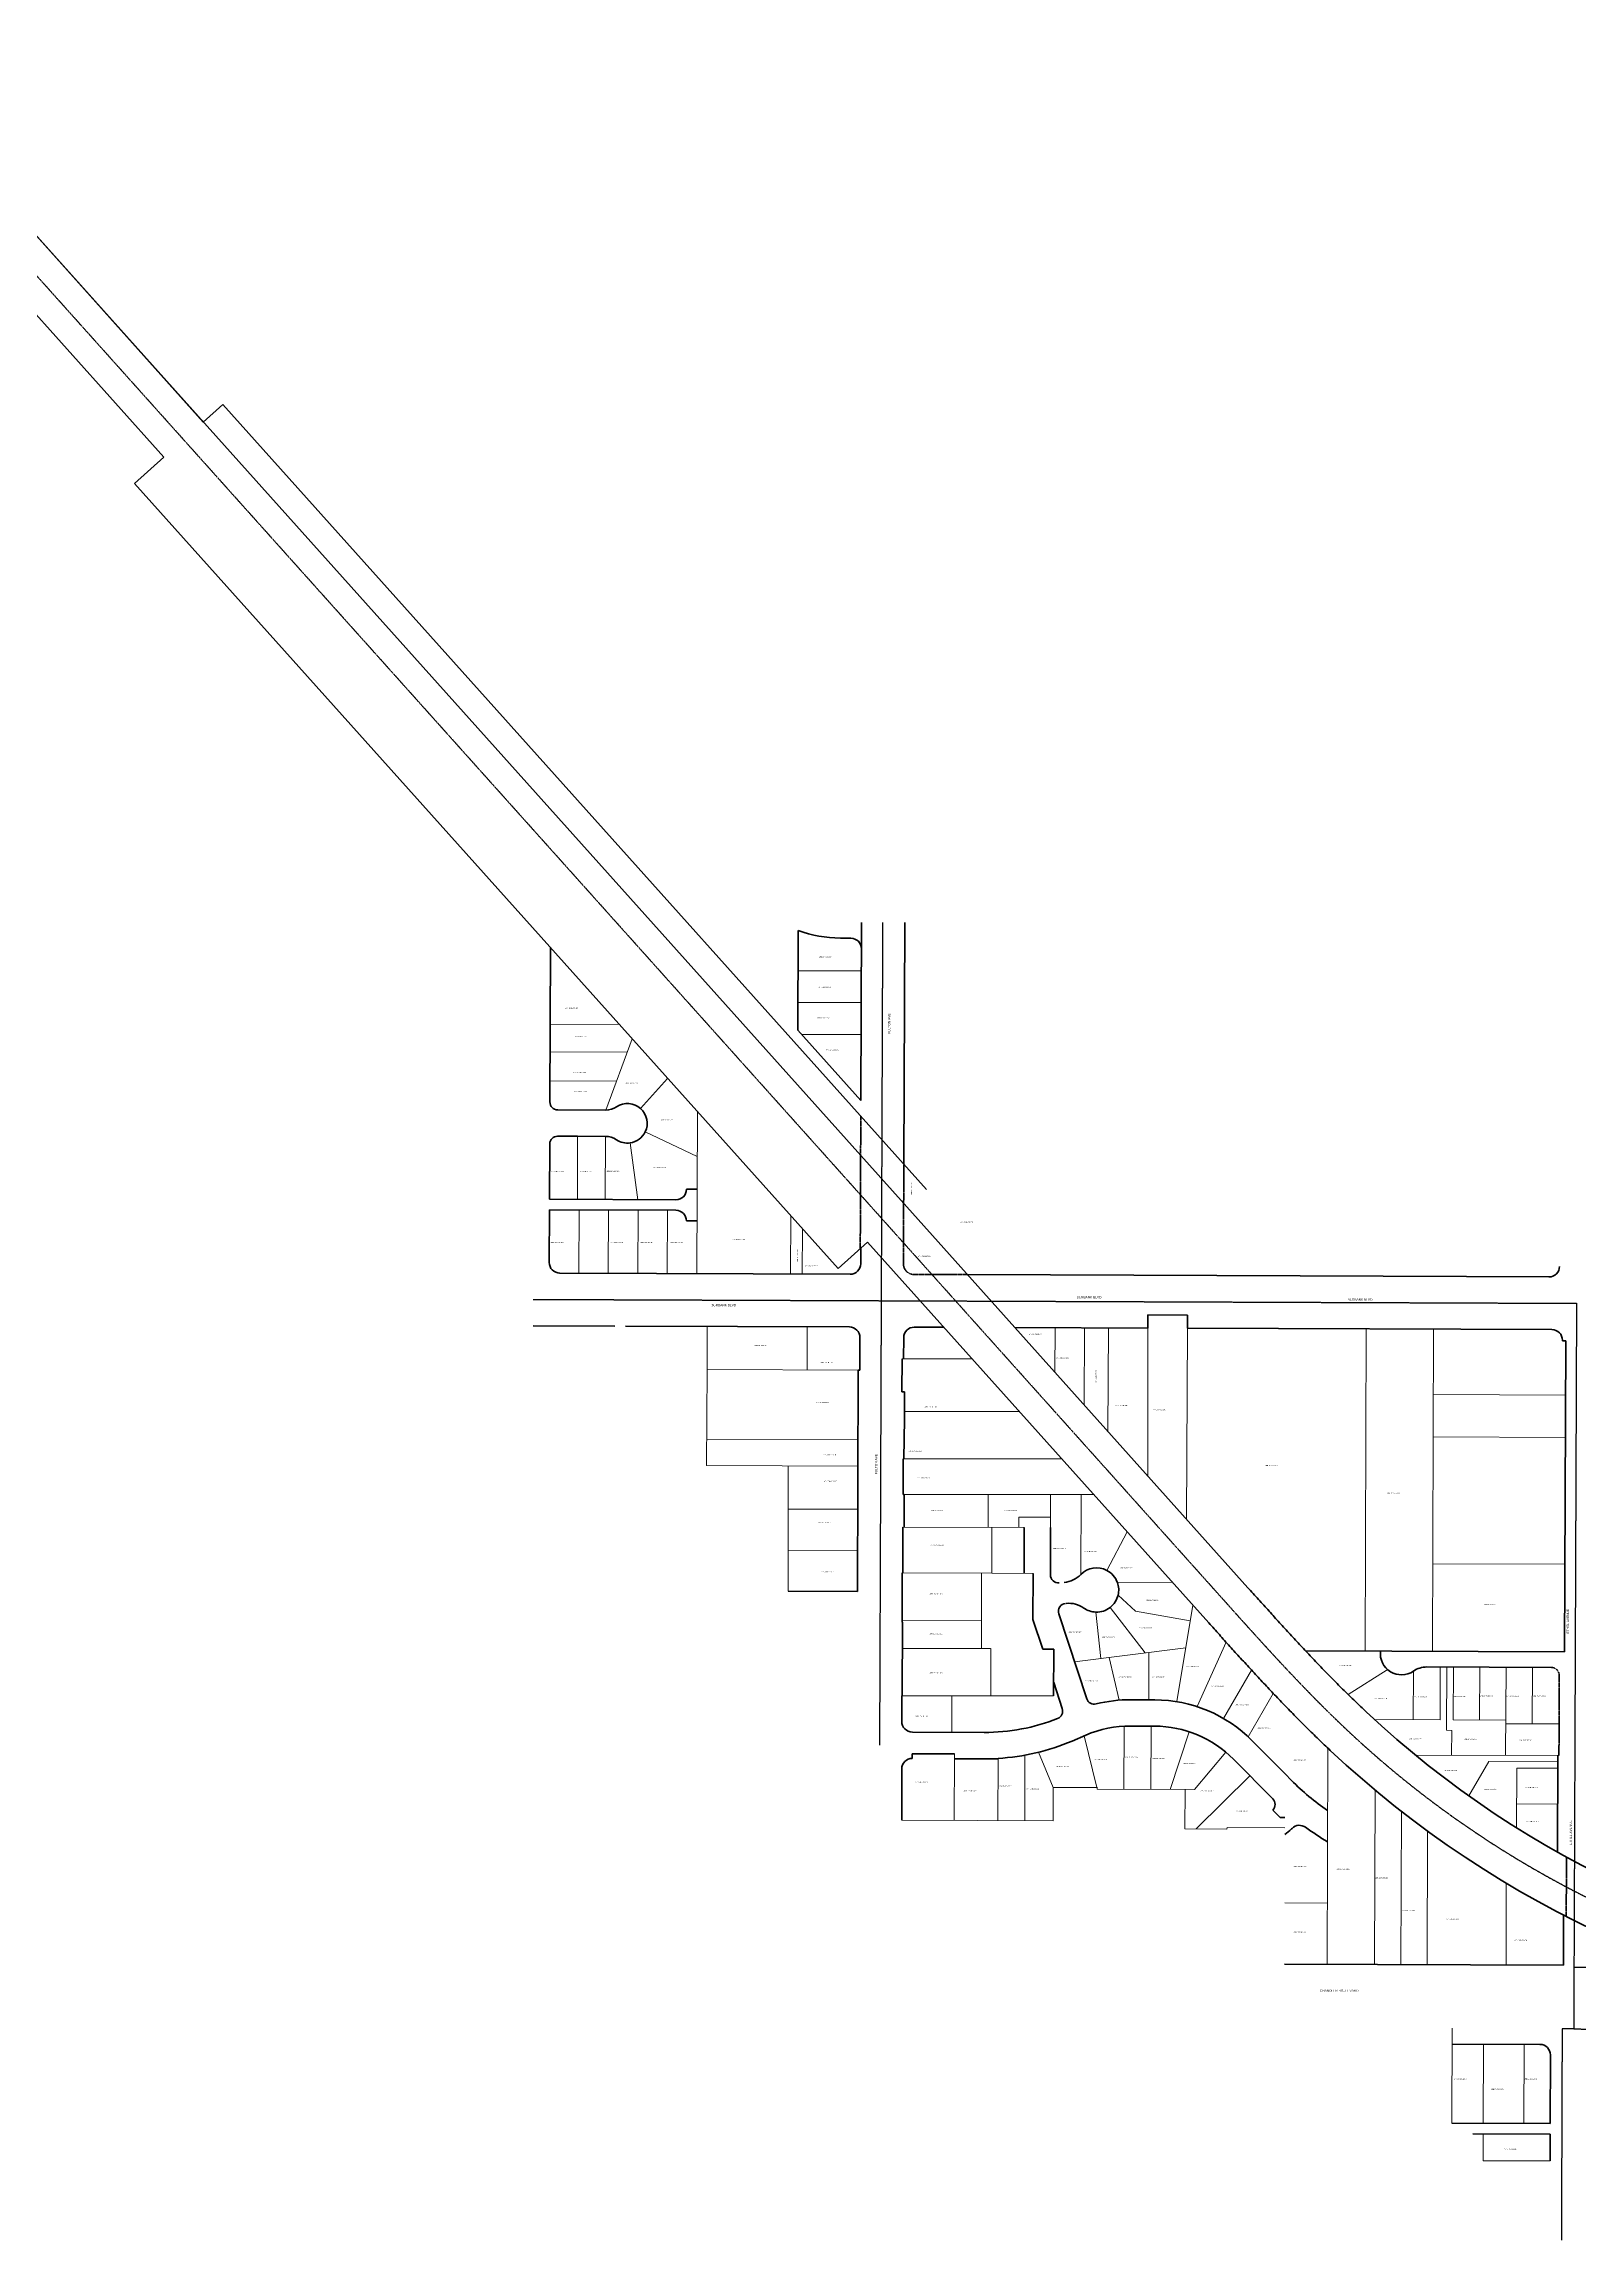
# Model space of a CAD drawing. Header units: feet. Extents: x 6396409 to 6445695, y 1882632 to 1891679.
# Drawn here: x 6432276 to 6435190, y 1883512 to 1887679 of the extents above; entities that cross this region are included whole.
import ezdxf

# ---------------------------------------------------------------- set-up
doc = ezdxf.new("R2010")
doc.units = ezdxf.units.FT
doc.header["$MEASUREMENT"] = 0
doc.linetypes.add('CENTER2', pattern=[1.125, 0.75, -0.125, 0.125, -0.125])
doc.linetypes.add('DASHED2', pattern=[0.375, 0.25, -0.125])
for name, color, linetype, lineweight in [('R-PROP-PRCL', 4, 'Continuous', 18), ('R-Row-Authority', 30, 'Continuous', 140), ('R-Row-Ease', 5, 'DASHED2', 50), ('R-Row-Misc-Txto', 171, 'Continuous', 5), ('R-Row-Scl', 1, 'CENTER2', 25), ('R-Row-Sname', 8, 'Continuous', 0), ('R-Row-Srow', 6, 'Continuous', 50)]:
    doc.layers.add(name, color=color, linetype=linetype, lineweight=lineweight)
doc.styles.add('G1_1 8_0', font='arial.ttf')
doc.styles.add('G4_7 32', font='arial.ttf', dxfattribs={"height": 0.219})

msp = doc.modelspace()

# ---------------------------------------------------------------- linework, layer by layer
at = {"layer": 'Defpoints'}
msp.add_line((6433235.2011, 1885296.8648), (6433235.2011, 1885296.8668), dxfattribs=at)
at = {"layer": 'R-PROP-PRCL'}
for p, q in [((6433707.7161, 1885920.1818), (6433827.7444, 1885920.1681)), ((6433707.4726, 1885860.1823), (6433827.5191, 1885860.1686)), ((6433237.202, 1885818.9094), (6433368.7966, 1885818.279)), ((6433392.7062, 1885791.511), (6433342.5772, 1885656.2058)), ((6433714.4535, 1885799.7372), (6433827.2921, 1885799.7243)), ((6433237.0024, 1885766.9098), (6433383.3007, 1885766.209)), ((6433236.7919, 1885711.9102), (6433362.9404, 1885711.3059)), ((6433460.0091, 1885716.1663), (6433408.9033, 1885659.0131)), ((6433515.5856, 1885345.812), (6433516.7319, 1885653.2597)), ((6433516.3099, 1885567.8201), (6433417.7798, 1885614.8994)), ((6433289.3727, 1885606.435), (6433288.7931, 1885486.6618)), ((6433342.3723, 1885606.2104), (6433341.7926, 1885486.4228)), ((6433403.764, 1885486.1366), (6433389.0355, 1885593.8873)), ((6433291.4534, 1885346.667), (6433292.0341, 1885466.6666)), ((6433347.453, 1885346.4524), (6433348.0337, 1885466.452)), ((6433403.4526, 1885346.2378), (6433404.0333, 1885466.2375)), ((6433459.4522, 1885346.0233), (6433460.0329, 1885466.0229)), ((6433693.5827, 1885345.1422), (6433693.9942, 1885455.5267)), ((6433715.5825, 1885345.0602), (6433715.9033, 1885431.0875)), ((6433534.8952, 1885163.7619), (6433534.8952, 1885245.7387)), ((6433725.2049, 1885245.0225), (6433724.8937, 1885163.0231)), ((6434195.1201, 1885158.6624), (6434195.5511, 1885243.2453)), ((6434250.8689, 1885096.4718), (6434251.5507, 1885243.0333)), ((6434295.8891, 1885046.2497), (6434296.6635, 1885242.8685)), ((6434371.5499, 1885242.5791), (6434371.5499, 1884961.8463)), ((6434445.0219, 1884879.8847), (6434446.5493, 1885242.2952)), ((6434786.1471, 1885241.0265), (6434783.7539, 1884629.8141)), ((6434913.9462, 1885240.5261), (6434911.553, 1884629.3137)), ((6433534.2027, 1884981.7632), (6433534.8952, 1885163.7619)), ((6433534.8952, 1885163.7619), (6433821.893, 1885162.6459)), ((6434038.257, 1885183.8361), (6433904.9762, 1885184.3432)), ((6435164.4714, 1885115.3321), (6434913.4598, 1885116.3219)), ((6433909.5963, 1885084.3249), (6434127.4607, 1885084.3249)), ((6433534.3929, 1885031.7628), (6433821.3907, 1885030.6469)), ((6435164.1548, 1885035.0377), (6434913.1455, 1885036.0275)), ((6433908.3932, 1884994.3261), (6434208.1384, 1884994.3249)), ((6433534.2027, 1884981.7632), (6433821.2005, 1884980.6473)), ((6433689.2015, 1884981.1605), (6433689.2015, 1884743.1966)), ((6433689.2015, 1884899.1599), (6433820.8885, 1884898.6479)), ((6433908.997, 1884926.8246), (6434268.647, 1884926.8246)), ((6434068.3399, 1884864.2102), (6434068.5782, 1884926.8246)), ((6434187.0082, 1884926.8246), (6434186.6568, 1884863.76)), ((6434244.7277, 1884926.8246), (6434244.1534, 1884774.8487)), ((6434137.0094, 1884863.9489), (6433906.7611, 1884864.825)), ((6434075.4297, 1884777.4126), (6434075.4297, 1884864.1833)), ((6434126.7695, 1884863.9879), (6434126.7695, 1884883.9879)), ((6434126.7695, 1884883.9879), (6434186.7695, 1884883.9879)), ((6434187.009, 1884863.7587), (6434186.6568, 1884863.76)), ((6433689.2015, 1884820.1593), (6433820.5879, 1884819.6484)), ((6434293.6874, 1884782.7565), (6434332.0271, 1884856.121)), ((6434075.4297, 1884777.4126), (6433905.4309, 1884778.0595)), ((6434056.0674, 1884687.4856), (6434056.0674, 1884777.4863)), ((6434075.4297, 1884777.4126), (6434153.713, 1884776.8642)), ((6435163.205, 1884794.1696), (6434912.2023, 1884795.1593)), ((6434313.8413, 1884759.496), (6434417.9444, 1884760.2761)), ((6434348.2849, 1884705.4983), (6434315.1115, 1884735.9043)), ((6434282.1892, 1884615.2485), (6434272.8753, 1884703.5552)), ((6434366.4974, 1884626.0709), (6434299.9059, 1884712.2955)), ((6434451.9438, 1884687.2515), (6434348.2849, 1884705.4983)), ((6434426.4496, 1884533.5653), (6434456.8567, 1884716.8675)), ((6434056.0674, 1884687.4856), (6433905.0885, 1884688.0601)), ((6434055.8633, 1884634.3267), (6434056.0674, 1884687.4856)), ((6433905.8833, 1884634.3267), (6434073.1984, 1884634.3267)), ((6434073.5409, 1884544.3274), (6434073.5409, 1884634.3274)), ((6434232.5961, 1884608.8824), (6434443.4658, 1884635.9511)), ((6434316.9756, 1884536.4085), (6434298.178, 1884617.301)), ((6434373.5594, 1884626.9774), (6434373.2199, 1884537.1221)), ((6434465.1419, 1884524.0831), (6434520.0192, 1884646.4975)), ((6434514.9529, 1884501.7933), (6434568.1405, 1884593.6151)), ((6434751.7836, 1884546.9501), (6434826.0151, 1884593.8152)), ((6434875.5217, 1884590.5353), (6434875.0027, 1884499.4637)), ((6434926.0024, 1884499.2626), (6434926.5722, 1884599.2612)), ((6434938.3882, 1884479.1936), (6434939.0721, 1884599.2119)), ((6434951.0022, 1884499.164), (6434951.5721, 1884599.1626)), ((6435001.0019, 1884498.9669), (6435001.5717, 1884598.9654)), ((6435050.6192, 1884431.6607), (6435051.5714, 1884598.7683)), ((6435101.5681, 1884598.5711), (6435100.9584, 1884491.5827)), ((6433904.5409, 1884544.3274), (6434192.7749, 1884544.3274)), ((6433999.2843, 1884475.6516), (6433999.2843, 1884544.3274)), ((6434562.0151, 1884466.9682), (6434609.5535, 1884549.2339)), ((6434326.1064, 1884367.4748), (6434326.5579, 1884486.9452)), ((6434377.1061, 1884367.282), (6434377.5589, 1884487.1152)), ((6434926.0024, 1884499.2626), (6434801.4581, 1884499.7537)), ((6435051.0016, 1884498.7697), (6434951.0022, 1884499.164)), ((6435151.9936, 1884491.3714), (6435050.9617, 1884491.7698)), ((6434274.7378, 1884370.6689), (6434250.4463, 1884468.5649)), ((6434414.1058, 1884367.1422), (6434450.2611, 1884476.3422)), ((6434711.6603, 1884035.1779), (6434713.0703, 1884445.4094)), ((6434948.3881, 1884479.1542), (6434938.3882, 1884479.1936)), ((6434948.1208, 1884432.2448), (6434948.3881, 1884479.1542)), ((6434003.9026, 1884308.0533), (6434004.3677, 1884434.3661)), ((6434086.9026, 1884308.0533), (6434087.3365, 1884425.9015)), ((6434137.9022, 1884307.8606), (6434138.3596, 1884432.0732)), ((6434192.1384, 1884370.9811), (6434164.2997, 1884437.671)), ((6434460.1055, 1884366.9684), (6434519.2486, 1884438.0238)), ((6435151.7634, 1884431.2619), (6434879.1655, 1884432.3368)), ((6434980.8364, 1884354.6372), (6435018.6337, 1884419.7868)), ((6435149.7175, 1884419.2699), (6435018.6337, 1884419.7868)), ((6435071.686, 1884407.5775), (6435071.2422, 1884294.2483)), ((6435149.6715, 1884407.2699), (6435071.6866, 1884407.5775)), ((6434191.9053, 1884307.6565), (6434192.1384, 1884370.9811)), ((6434275.1178, 1884370.6675), (6434192.1384, 1884370.9811)), ((6434275.1068, 1884367.6675), (6434275.1178, 1884370.6675)), ((6434460.1055, 1884366.9684), (6434275.1068, 1884367.6675)), ((6434441.7769, 1884292.0371), (6434442.0556, 1884367.0366)), ((6434463.1467, 1884291.9563), (6434565.1622, 1884393.0791)), ((6434801.6585, 1884034.836), (6434802.7959, 1884365.7347)), ((6434801.6597, 1884034.836), (6434802.797, 1884365.7337)), ((6434851.6582, 1884034.646), (6434852.6578, 1884325.481)), ((6435149.4112, 1884339.2705), (6435071.4203, 1884339.7236)), ((6433904.4553, 1884308.7428), (6434191.9053, 1884307.6565)), ((6434521.7463, 1884291.7349), (6434441.7769, 1884292.0371)), ((6434521.7463, 1884291.7349), (6434521.7575, 1884294.7349)), ((6434631.6067, 1884294.3197), (6434521.7575, 1884294.7349)), ((6434901.6578, 1884034.456), (6434902.5286, 1884287.8135)), ((6434631.206, 1884151.6819), (6434712.0598, 1884151.4047)), ((6435051.6433, 1884033.8444), (6435051.6433, 1884188.9872)), ((6434948.2684, 1883733.7802), (6434948.9016, 1883913.7791)), ((6435008.1379, 1883733.5321), (6435008.6455, 1883883.5312)), ((6435085.1374, 1883733.2439), (6435085.645, 1883883.243)), ((6435007.9038, 1883662.5325), (6435008.0764, 1883713.5322)), ((6435134.8805, 1883662.0572), (6435007.9038, 1883662.5325))]:
    msp.add_line(p, q, dxfattribs=at)
msp.add_circle((6434275.1178, 1884370.6675), 0.38, dxfattribs=at)
at = {"layer": 'R-Row-Authority'}
for p, q in [((6432578.686, 1886961.7863), (6431935.8829, 1887678.8221)), ((6432615.916, 1886995.1619), (6432578.686, 1886961.7863)), ((6433951.2145, 1885505.6593), (6432615.916, 1886995.1619)), ((6432448.3867, 1886844.9805), (6432504.2242, 1886895.0373)), ((6432448.3867, 1886844.9805), (6433783.6852, 1885355.4779)), ((6433839.5223, 1885405.5343), (6433783.6852, 1885355.4779)), ((6433839.5223, 1885405.5343), (6434487.1236, 1884683.1032))]:
    msp.add_line(p, q, dxfattribs=at)
for points in [[(6431935.4346, 1887679.3222), (6433903.2244, 1885484.2864), (6434561.5834, 1884749.8546, 0.000327249), (6434581.5779, 1884727.5791, 0.000654499), (6434601.5723, 1884705.3915, 0.000981748), (6434621.5952, 1884683.3179, 0.001308998), (6434641.6749, 1884661.3846, 0.001636248), (6434661.8389, 1884639.6179, 0.001963498), (6434682.1143, 1884618.0447, 0.002290749), (6434702.5273, 1884596.6921, 0.002618), (6434723.1033, 1884575.5877, 0.002945252), (6434743.8666, 1884554.7599, 0.003272504), (6434764.8404, 1884534.2378, 0.003602538), (6434786.0635, 1884514.0354, 0.16775806), (6435893.9257, 1884017.7826, 0.003602541)], [(6434487.1215, 1884683.1055, 0.000327249), (6434507.2035, 1884660.7326, 0.000654499), (6434527.3732, 1884638.3505, 0.000981748), (6434547.6599, 1884615.9861, 0.001308998), (6434568.0932, 1884593.6666, 0.001636248), (6434588.702, 1884571.4198, 0.001963498), (6434609.5152, 1884549.2743, 0.002290749), (6434630.5614, 1884527.2593, 0.002618), (6434651.8684, 1884505.4051, 0.002945252), (6434673.4634, 1884483.743, 0.003272504), (6434695.3729, 1884462.3054, 0.003602538), (6434717.6397, 1884441.1095, 0.16775806), (6435885.0657, 1883918.1759, 0.003602541), (6435915.7057, 1883915.6728, 0.003272504), (6435946.2882, 1883913.5973, 0.002945252), (6435976.8288, 1883911.9059, 0.002618), (6436007.321, 1883910.5573, 0.002290749), (6436037.7596, 1883909.5103, 0.001963498), (6436068.1405, 1883908.7241, 0.001636248), (6436098.4608, 1883908.1578, 0.001308998), (6436128.7185, 1883907.771, 0.000981748), (6436158.9122, 1883907.5233, 0.000654498), (6436189.0411, 1883907.3748, 0.000327249), (6436219.1048, 1883907.2857)]]:
    msp.add_lwpolyline(points, format="xyb", dxfattribs=at)
msp.add_lwpolyline([(6431860.9747, 1887612.571), (6432504.2242, 1886895.0373)], dxfattribs=at)
at = {"layer": 'R-Row-Ease'}
for p, q in [((6433825.7654, 1885393.2016), (6433826.7093, 1885644.5427)), ((6433907.6576, 1885364.3352), (6433908.3678, 1885553.454)), ((6433927.5817, 1885344.2603), (6434029.091, 1885343.8761)), ((6435152.3459, 1884583.3725), (6435151.7634, 1884431.2619)), ((6435166.0262, 1884238.6951), (6435165.5938, 1884125.787))]:
    msp.add_line(p, q, dxfattribs=at)
for centre, radius, start, end in [((6433927.6574, 1885364.2601), 20, 179.7848311, 269.7831339), ((6435137.346, 1884583.4299), 15, 359.7806117, 89.7740727)]:
    msp.add_arc(centre, radius, start, end, dxfattribs=at)
at = {"layer": 'R-Row-Scl'}
for p, q in [((6433868.09, 1886012.12), (6433862.26, 1884450.77)), ((6433205.13, 1885296.98), (6435185.0499, 1885289.51)), ((6435185.0499, 1885289.51), (6435179.7788, 1883912.911)), ((6435180.226, 1884029.6819), (6437820.8311, 1884023.5791)), ((6435157.75, 1883912.98), (6435156.3604, 1883511.9039)), ((6435180.11, 1883912.91), (6435157.75, 1883912.98)), ((6435180.11, 1883912.91), (6435840.26, 1883888.1661))]:
    msp.add_line(p, q, dxfattribs=at)
msp.add_lwpolyline([(6431898.2046, 1887645.9466), (6433865.9945, 1885450.9108), (6434524.3525, 1884716.4801, 0.000327249), (6434544.3907, 1884694.1559, 0.000654499), (6434564.4727, 1884671.871, 0.000981748), (6434584.6276, 1884649.652, 0.001308998), (6434604.884, 1884627.5256, 0.001636248), (6434625.2704, 1884605.5189, 0.001963498), (6434645.8148, 1884583.6595, 0.002290749), (6434666.5443, 1884561.9757, 0.002618), (6434687.4858, 1884540.4964, 0.002945252), (6434708.665, 1884519.2514, 0.003272504), (6434730.1067, 1884498.2716, 0.003602538), (6434751.8516, 1884477.5725, 0.16775806), (6435889.4957, 1883967.9792, 0.003602541)], format="xyb", dxfattribs=at)
at = {"layer": 'R-Row-Srow'}
for p, q in [((6433707.2599, 1885807.7485), (6433708.0283, 1885997.1211)), ((6433807.9688, 1885982.3637), (6433787.9434, 1885982.445)), ((6433826.8214, 1885674.3797), (6433828.0903, 1886012.2702)), ((6433908.3678, 1885553.454), (6433910.0897, 1886011.9623)), ((6433236.6375, 1885671.6237), (6433237.7598, 1885964.4484)), ((6433707.2599, 1885807.7485), (6433826.8214, 1885674.3797)), ((6433251.5779, 1885656.5663), (6433342.5772, 1885656.2058)), ((6433235.9293, 1885486.8644), (6433236.334, 1885592.4531)), ((6433289.3727, 1885606.435), (6433251.3731, 1885606.596)), ((6433342.3723, 1885606.2104), (6433289.3727, 1885606.435)), ((6433235.9293, 1885486.8644), (6433475.9921, 1885485.9446)), ((6433516.0725, 1885505.7912), (6433496.0727, 1885505.8678)), ((6433235.4694, 1885366.8653), (6433235.8527, 1885466.8645)), ((6433235.8527, 1885466.8645), (6433475.9154, 1885465.9448)), ((6433495.8387, 1885445.8673), (6433515.8397, 1885445.7907)), ((6433826.6582, 1885364.6417), (6433826.7688, 1885394.1011)), ((6433254.9917, 1885346.7927), (6433806.583, 1885344.717)), ((6434029.091, 1885343.8761), (6435134.0259, 1885339.6938)), ((6433205.1386, 1885246.9796), (6433360.2075, 1885246.3961)), ((6433380.2074, 1885246.3208), (6433805.2044, 1885244.7215)), ((6433928.2045, 1885244.2553), (6433984.2878, 1885244.0413)), ((6434119.0388, 1885243.5349), (6434371.5499, 1885242.5791)), ((6434371.5499, 1885267.5793), (6434446.5493, 1885267.2954)), ((6434371.5499, 1885267.5793), (6434371.5499, 1885242.5791)), ((6434446.5493, 1885267.2954), (6434446.5493, 1885242.2952)), ((6434446.5493, 1885242.2952), (6435138.4419, 1885239.6764)), ((6433824.893, 1885162.6459), (6433825.1289, 1885224.6455)), ((6433907.9761, 1885184.3318), (6433908.1283, 1885224.3315)), ((6435158.3661, 1885219.5982), (6435158.3612, 1885218.357)), ((6435164.8612, 1885218.3314), (6435158.3612, 1885218.357)), ((6435164.8612, 1885218.3314), (6435162.551, 1884628.3309)), ((6433820.2951, 1884742.6978), (6433821.8931, 1885162.6574)), ((6433824.893, 1885162.6459), (6433821.8931, 1885162.6574)), ((6433904.7364, 1885121.3437), (6433904.9762, 1885184.3432)), ((6433909.7371, 1885121.3247), (6433904.7372, 1885121.3437)), ((6433909.5393, 1885069.325), (6433909.7371, 1885121.3247)), ((6433909.5393, 1885069.325), (6433908.3932, 1884994.3261)), ((6433906.997, 1884926.8246), (6433907.2539, 1884994.3304)), ((6433907.2539, 1884994.3304), (6433908.3932, 1884994.3261)), ((6433906.997, 1884926.8246), (6433908.997, 1884926.8246)), ((6433908.7611, 1884864.8174), (6433908.997, 1884926.817)), ((6433906.4309, 1884778.0557), (6433906.7611, 1884864.825)), ((6433905.0743, 1884684.3302), (6433905.4309, 1884778.0595)), ((6433689.2015, 1884743.1966), (6433820.2951, 1884742.6978)), ((6433906.0743, 1884684.3264), (6433905.0743, 1884684.3302)), ((6433905.5409, 1884544.3274), (6433906.0736, 1884684.3264)), ((6435162.551, 1884628.3309), (6434670.5846, 1884630.2708)), ((6435137.4051, 1884598.4298), (6434900.9484, 1884599.3622)), ((6433904.357, 1884495.9977), (6433904.5409, 1884544.3274)), ((6433904.4553, 1884308.7428), (6433904.4553, 1884405.8117)), ((6433924.4551, 1884434.6681), (6433924.4551, 1884425.8117)), ((6435149.7634, 1884431.2698), (6435149.062, 1884248.0912)), ((6434644.3119, 1884383.9167), (6434631.9871, 1884396.6878)), ((6434645.1264, 1884293.1717), (6434643.9408, 1884291.9956)), ((6435160.6036, 1884128.3507), (6435160.2403, 1884033.4734)), ((6434630.6448, 1884035.4858), (6435160.2403, 1884033.4734)), ((6435115.6515, 1883883.1593), (6434948.7954, 1883883.7793)), ((6435135.1266, 1883733.0859), (6435135.5771, 1883863.0902)), ((6435135.1266, 1883733.0859), (6434948.2684, 1883733.7802)), ((6435135.0573, 1883713.086), (6434988.2205, 1883713.6317)), ((6435134.8805, 1883662.0572), (6435135.0573, 1883713.086)), ((6435156.3994, 1883511.9167), (6435156.3216, 1883511.8912)), ((6435156.3473, 1883511.9421), (6435156.3735, 1883511.8658))]:
    msp.add_line(p, q, dxfattribs=at)
at = {"layer": 'R-Row-Srow', "color": 1}
for p, q in [((6434136.6919, 1884776.9285), (6434137.0094, 1884863.9489)), ((6434186.6816, 1884774.0284), (6434187.009, 1884863.7587)), ((6434153.3951, 1884689.7248), (6434153.713, 1884776.8642)), ((6434255.5361, 1884539.0845), (6434202.522, 1884700.387)), ((6434172.0173, 1884633.064), (6434153.3951, 1884689.7248)), ((6434172.0173, 1884633.064), (6434193.1014, 1884632.9843)), ((6434192.7749, 1884544.3274), (6434193.1014, 1884632.9843)), ((6434209.0685, 1884520.3284), (6434192.8681, 1884569.6203)), ((6434339.2339, 1884537.2505), (6434384.6136, 1884537.079)), ((6434339.0433, 1884487.2607), (6434384.4148, 1884487.0893)), ((6433924.61, 1884475.6678), (6434060.729, 1884475.1534)), ((6434227.6526, 1884458.8738), (6434254.108, 1884470.1217)), ((6434631.9871, 1884396.6878), (6434569.688, 1884459.5368)), ((6433924.4551, 1884434.6681), (6434004.3677, 1884434.3661)), ((6434004.3346, 1884425.3662), (6434087.3334, 1884425.0525)), ((6434608.7532, 1884349.1033), (6434534.1777, 1884424.3372)), ((6434622.7398, 1884313.6861), (6434608.66, 1884327.8903)), ((6434631.6785, 1884313.6523), (6434622.7398, 1884313.6861))]:
    msp.add_line(p, q, dxfattribs=at)
at = {"layer": 'R-Row-Srow'}
for centre, radius, start, end in [((6433788.8767, 1886212.4431), 230, 249.4200099, 269.7675108), ((6433807.8876, 1885962.3639), 20, 359.7675108, 89.7675108), ((6433251.6374, 1885671.5662), 15, 179.7804013, 269.7729724), ((6433342.7258, 1885693.7055), 37.5, 269.7729724, 303.3253808), ((6433383.9303, 1885631.0382), 37.5, 48.2449914, 123.3253808), ((6433383.9303, 1885631.0382), 37.5, 334.5091429, 48.2449914), ((6433383.9303, 1885631.0382), 37.5, 277.8245183, 334.5091429), ((6433251.3095, 1885591.5961), 15, 89.7572725, 176.7248214), ((6433342.2134, 1885568.7108), 37.5, 56.2048641, 89.7572725), ((6433383.9303, 1885631.0382), 37.5, 236.2048641, 277.8245183), ((6433475.6939, 1885506.3263), 20.3839, 270.8380192, 358.7111346), ((6433475.8388, 1885445.9449), 20, 359.7777014, 89.7804792), ((6433255.4693, 1885366.7886), 20, 179.7804013, 269.7920709), ((6433806.6583, 1885364.7168), 20, 269.7843859, 359.7848311), ((6435132.8587, 1885359.6597), 20, 269.7813862, 359.7930559), ((6433805.1291, 1885224.7216), 20, 359.7819861, 89.7843859), ((6433928.1282, 1885224.2554), 20, 89.7813862, 179.7819861), ((6435138.3662, 1885219.6765), 20, 359.7756594, 89.7831339), ((6434274.2302, 1884745.5333), 42, 62.4039604, 135.7425581), ((6434274.2302, 1884745.5333), 42, 19.4184839, 62.4039604), ((6434272.374, 1884746.7289), 44.087, 308.6448282, 345.7869445), ((6434274.2302, 1884745.5333), 42, 346.7462477, 19.4184839), ((6434274.2302, 1884745.5333), 42, 234.8243919, 268.151437), ((6434274.2302, 1884745.5333), 42, 268.151437, 307.6855249), ((6434852.8465, 1884624.5609), 40, 172.6060032, 304.3239516), ((6434900.7756, 1884554.3625), 45, 89.7682304, 124.3239516), ((6433924.4553, 1884405.8117), 20, 89.9883304, 180), ((6434981.5429, 1884718.4317), 475, 224.7683484, 235.5238473), ((6434564.2057, 1884372.3765), 113.22, 306.5573397, 314.7689324), ((6434659.2114, 1884278.9727), 20, 53.7417102, 134.7689324), ((6434981.5387, 1884718.4383), 525, 233.7417102, 239.167353), ((6435115.5772, 1883863.1594), 20, 359.8014781, 89.7870992)]:
    msp.add_arc(centre, radius, start, end, dxfattribs=at)
at = {"layer": 'R-Row-Srow', "color": 1}
for centre, radius, start, end in [((6434201.6815, 1884773.9737), 15, 179.7909751, 275.2834751), ((6434208.3387, 1884809.7386), 50, 275.2834751, 315.7425581), ((6434216.7721, 1884705.0705), 15, 95.2834751, 198.1937528), ((6434221.2304, 1884670.3334), 50, 54.8243919, 95.2834751), ((6434269.7862, 1884543.768), 15, 198.1937528, 284.1490533), ((6434338.2308, 1884272.2623), 265, 89.7834751, 104.1490533), ((6434383.6137, 1884275.0908), 262, 44.7481973, 89.7834751), ((6433924.9216, 1884496.2314), 20.5659, 180.6509689, 269.1319986), ((6434062.1386, 1884848.1508), 373, 269.7834751, 291.7534751), ((6434194.8184, 1884515.645), 15, 291.7534751, 18.1937528), ((6434338.2308, 1884272.2623), 215, 89.7834751, 113.033475), ((6434383.6137, 1884275.0908), 212, 44.7481973, 89.7834751), ((6434062.1459, 1884848.1507), 423, 273.4141208, 293.033475), ((6434598.1001, 1884338.5434), 15, 314.7481973, 44.7481972)]:
    msp.add_arc(centre, radius, start, end, dxfattribs=at)

# ---------------------------------------------------------------- texts
at = {"layer": 'R-Row-Misc-Txto', "style": 'G1_1 8_0'}
for s, p in [('APN 2343-019-004', (6433747.5484, 1885945.6441)), ('APN 2343-019-003', (6433746.608, 1885888.616)), ('APN 2343-017-015', (6433266.263, 1885848.2498)), ('APN 2343-019-002', (6433743.5378, 1885830.2714)), ('APN 2343-017-014', (6433284.1837, 1885794.8877)), ('APN 2343-019-001', (6433760.8754, 1885769.6958)), ('APN 2343-017-013', (6433280.7856, 1885726.6704)), ('APN 2343-017-012', (6433282.762, 1885690.4403)), ('APN 2343-017-011', (6433380.4373, 1885706.1291)), ('APN 2343-017-010', (6433447.4603, 1885636.6218)), ('APN 2343-017-006', (6433239.224, 1885538.6032)), ('APN 2343-017-007', (6433293.5006, 1885538.6032)), ('APN 2343-017-018', (6433344.4065, 1885538.9125)), ('APN 2343-017-009', (6433433.3181, 1885545.9715)), ('APN 2341-025-903', (6434015.9449, 1885442.2292)), ('APN 2343-017-005', (6433238.2304, 1885403.6933)), ('APN 2343-017-003', (6433351.7278, 1885403.6933)), ('APN 2343-017-002', (6433408.3806, 1885403.6933)), ('APN 2343-017-001', (6433465.2181, 1885403.6933)), ('APN 2343-017-019', (6433583.1777, 1885409.4342)), ('APN 2343-017-027', (6433721.0713, 1885359.3499)), ('APN 2341-025-901', (6433935.6691, 1885377.6263)), ('APN 2344-014-008', (6433625.3032, 1885208.6081)), ('APN 2345-005-030', (6434146.1846, 1885229.6061)), ('APN 2344-014-007', (6433749.9283, 1885176.1624)), ('APN 2345-005-002', (6434197.658, 1885184.689)), ('APN 2344-014-900', (6433741.9155, 1885100.4614)), ('APN 2345-001-903', (6433947.3529, 1885092.0436)), ('APN 2345-005-025', (6434308.8877, 1885094.7291)), ('APN 2345-005-900', (6434381.0808, 1885086.533)), ('APN 2344-014-005', (6433756.0363, 1885000.9141)), ('APN 2345-001-023', (6433917.7323, 1885008.1243)), ('APN 2345-005-049', (6434593.9336, 1884980.7371)), ('APN 2344-014-082', (6433757.2769, 1884950.7499)), ('APN 2345-001-011', (6433934.4881, 1884957.2498)), ('APN 2345-005-028', (6434825.516, 1884928.2915)), ('APN 2344-014-062', (6433745.1121, 1884872.6437)), ('APN 2345-001-035', (6433959.8805, 1884895.3027)), ('APN 2345-001-036', (6434098.8542, 1884895.2977)), ('APN 2345-001-013', (6433959.5384, 1884829.7331)), ('APN 2345-002-017', (6434191.5475, 1884822.9699)), ('APN 2345-002-016', (6434249.9993, 1884817.3107)), ('APN 2344-014-014', (6433752.2464, 1884778.8801)), ('APN 2345-002-003', (6434318.5484, 1884786.312)), ('APN 2345-001-030', (6433957.5101, 1884737.0513)), ('APN 2345-002-004', (6434368.6543, 1884724.8298)), ('APN 2345-005-016', (6435009.4068, 1884717.0697)), ('APN 2345-001-031', (6433957.5101, 1884661.4637)), ('APN 2345-002-007', (6434221.2695, 1884664.2298)), ('APN 2345-002-006', (6434284.4979, 1884654.7344)), ('APN 2345-002-005', (6434355.0677, 1884672.6352)), ('APN 2345-001-028', (6433957.5101, 1884587.1911)), ('APN 2345-002-008', (6434252.7139, 1884572.0896)), ('APN 2345-002-009', (6434316.3079, 1884579.3937)), ('APN 2345-002-010', (6434380.2673, 1884579.3937)), ('APN 2345-002-011', (6434445.0413, 1884599.0942)), ('APN 2345-005-032', (6434734.0469, 1884601.0949)), ('APN 2345-002-012', (6434492.2268, 1884562.1555)), ('APN 2345-002-013', (6434538.3129, 1884526.6823)), ('APN 2345-005-033', (6434801.8395, 1884538.6103)), ('APN 2345-005-034', (6434876.8684, 1884541.7319)), ('APN 2345-005-037', (6434952.0243, 1884542.5255)), ('APN 2345-005-038', (6435002.0435, 1884543.3191)), ('APN 2345-005-039', (6435052.0628, 1884543.2133)), ('APN 2345-005-040', (6435102.5899, 1884542.8429)), ('APN 2345-001-001', (6433930.2294, 1884504.9944)), ('APN 2345-002-014', (6434580.0071, 1884482.0606)), ('APN 2345-005-035', (6434867.0931, 1884461.9463)), ('APN 2345-005-036', (6434971.575, 1884461.5759)), ('APN 2345-005-041', (6435076.6916, 1884459.2479)), ('APN 2345-003-032', (6434197.7149, 1884409.5492)), ('APN 2345-003-006', (6434270.4587, 1884422.9879)), ('APN 2345-003-005', (6434328.3049, 1884427.1695)), ('APN 2345-003-004', (6434380.6534, 1884424.8925)), ('APN 2345-003-003', (6434438.1629, 1884415.422)), ('APN 2345-004-009', (6434648.2119, 1884421.3332)), ('APN 2345-005-046', (6434934.7587, 1884402.16)), ('APN 2345-003-029', (6433930.0516, 1884379.7742)), ('APN 2345-003-030', (6434021.9541, 1884363.2933)), ('APN 2345-003-031', (6434089.1705, 1884372.0372)), ('APN 2345-003-008', (6434141.221, 1884366.7993)), ('APN 2345-003-002', (6434471.9322, 1884363.4132)), ('APN 2345-005-045', (6435009.4068, 1884366.1295)), ('APN 2345-005-044', (6435086.9748, 1884369.6214)), ('APN 2345-003-001', (6434538.4553, 1884324.7373)), ('APN 2345-005-043', (6435089.6408, 1884305.3379)), ('APN 2345-004-010', (6434648.2119, 1884219.58)), ('APN 2345-004-016', (6434729.9677, 1884214.8872)), ('APN 2345-004-003', (6434803.3655, 1884197.9636)), ('APN 2345-004-004', (6434853.626, 1884136.2874)), ('APN 2345-004-005', (6434937.7719, 1884120.024)), ('APN 2345-004-011', (6434648.2119, 1884094.9662)), ('APN 2345-004-006', (6435067.5063, 1884079.7484)), ('APN 2345-021-003', (6434952.4165, 1883816.4814)), ('APN 2345-021-001', (6435085.4191, 1883816.4814)), ('APN 2345-021-034', (6435022.7473, 1883796.9584)), ('APN 2345-021-006', (6435047.136, 1883683.5577))]:
    msp.add_text(s, height=2, dxfattribs=at).set_placement(p)
for s, p in [('APN 2341-025-902', (6433923.8771, 1885494.9472)), ('APN 2343-017-017', (6433707.6702, 1885367.9699)), ('APN 2345-005-003', (6434274.0879, 1885139.2953))]:
    msp.add_text(s, height=2, rotation=90, dxfattribs=at).set_placement(p)
at = {"layer": 'R-Row-Sname', "char_height": 4.38, "attachment_point": 1, "rotation": 90, "style": 'G4_7 32'}
for s, insert, width in [('FULTON AVE', (6433878.4152, 1885801.0544, -677), 56.080111), ('FULTON AVE', (6433853.7217, 1884965.0454, -677), 56.080111), ('ETHEL AVENUE', (6435166.5796, 1884662.8476), 62.092673), ('ETHEL AVENUE', (6435171.8589, 1884261.9116), 62.092673)]:
    msp.add_mtext(s, dxfattribs=dict(at, insert=insert, width=width))
at = {"layer": 'R-Row-Sname', "char_height": 4.38, "width": 56.080111, "attachment_point": 8, "line_spacing_factor": 0.8, "style": 'G4_7 32'}
for insert in [(6433566.5484, 1885283.8635), (6434259.9268, 1885298.7642), (6434774.2333, 1885294.2253)]:
    msp.add_mtext('BURBANK BLVD', dxfattribs=dict(at, insert=insert))
at = {"layer": 'R-Row-Sname', "insert": (6434698.1942, 1883987.3449), "char_height": 4.38, "width": 82.781022, "attachment_point": 1, "style": 'G4_7 32'}
msp.add_mtext('CHANDLER BOULEVARD', dxfattribs=at)

doc.saveas('drawing.dxf')
